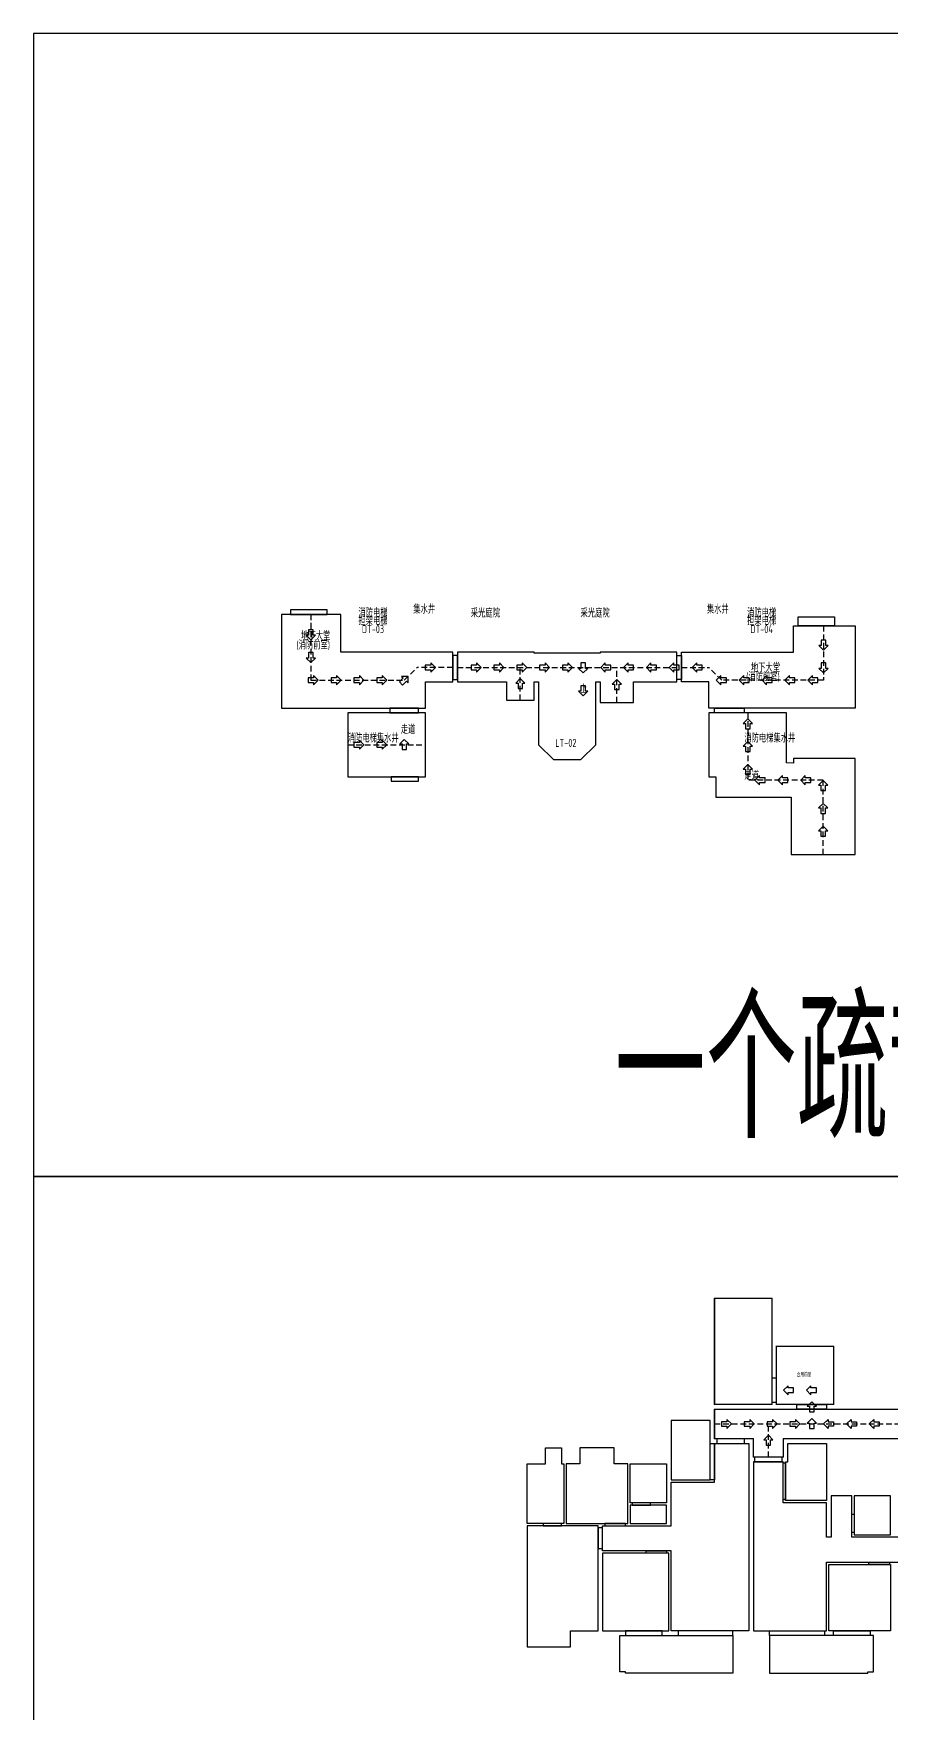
# Model space of a CAD drawing. Header units: millimetres. Extents: x -1582620 to 4754388, y -184455 to 3397362.
# Drawn here: x 3062802 to 3100324, y 2488603 to 2562089 of the extents above; entities that cross this region are included whole.
import ezdxf
from ezdxf.enums import TextEntityAlignment as Align

# ---------------------------------------------------------------- set-up
doc = ezdxf.new("R2010")
doc.units = ezdxf.units.MM
doc.header["$LTSCALE"] = 1000
doc.header["$MEASUREMENT"] = 0
doc.linetypes.add('HIDDEN', pattern=[0.375, 0.25, -0.125])
for name, color, linetype in [('AD-NAME-ROOM', 9, 'Continuous'), ('AI-中心线', 132, 'HIDDEN'), ('E-REQU-WALL', 11, 'Continuous'), ('E-SHET-PROF', 1, 'Continuous'), ('E-UNIV-NOTE', 6, 'Continuous')]:
    doc.layers.add(name, color=color, linetype=linetype)
doc.styles.add('__覆盖_A10-客梯-标准层-门窗_SEN23VV8_设计区$0$TH-STYLE3', font='TSSDENG', dxfattribs={"width": 0.7, "bigfont": 'TSSDCHN'})
doc.styles.add('TH-STYLE3', font='tssdeng.shx', dxfattribs={"width": 0.65, "bigfont": 'tssdchn.shx'})

# ---------------------------------------------------------------- blocks, each defined once
blk = doc.blocks.new('疏散流向')
at = {"layer": 'E-UNIV-NOTE'}
blk.add_lwpolyline([(234, 0), (34, 200), (34, 100), (-204, 100), (-204, -100), (34, -100), (34, -200), (234, 0)], dxfattribs=at)

msp = doc.modelspace()

# ---------------------------------------------------------------- linework, layer by layer
at = {"layer": 'AI-中心线'}
for p, q in [((3074931.17, 2536679.73), (3074931.17, 2533803.33)), ((3097351.06, 2536179.73, 0), (3097351.06, 2533803.33)), ((3074931.17, 2533803.33), (3079015.75, 2533803.33)), ((3079015.75, 2533803.33), (3079574.79, 2534358.66)), ((3081140.75, 2534355.21), (3079574.79, 2534358.66)), ((3081340.75, 2534355.21), (3090940.75, 2534355.21)), ((3084090.75, 2532930.21), (3084090.75, 2534355.21)), ((3088315.75, 2532830.21, 0), (3088315.75, 2534355.21)), ((3091141.27, 2534353.56), (3092340.69, 2534356.67)), ((3092899.55, 2533801.16), (3092340.69, 2534356.67)), ((3097351.06, 2533803.33), (3092899.93, 2533803.33)), ((3094040.76, 2532379.97), (3094041.21, 2529429.8)), ((3076540.75, 2530979.97), (3079940.77, 2530979.97)), ((3097340.76, 2529430.3), (3094041.21, 2529429.8)), ((3097340.76, 2526180.22), (3097340.76, 2529430.3)), ((3092590.85, 2501264.98), (3132991.03, 2501264.98)), ((3094940.85, 2499814.98), (3094940.85, 2501264.98))]:
    msp.add_line(p, q, dxfattribs=at)
at = {"layer": 'E-REQU-WALL'}
for p, q in [((3073640.76, 2536680.21), (3073640.75, 2532580.21)), ((3076240.75, 2536680.21), (3073640.76, 2536680.21)), ((3076240.77, 2535026.41), (3076239.49, 2536679.73)), ((3096040.77, 2535029.73, 0), (3096040.72, 2536179.73, 0)), ((3096040.72, 2536179.73, 0), (3098740.75, 2536179.73, 0)), ((3098740.75, 2536179.73, 0), (3098740.75, 2532580.21, 0)), ((3081140.75, 2535030.21), (3076240.77, 2535026.41)), ((3081140.75, 2533730.21), (3081140.75, 2535030.21)), ((3081340.75, 2535030.36), (3081340.75, 2533730.21)), ((3084690.75, 2535030.21), (3081340.75, 2535030.36)), ((3084691.45, 2534980.21), (3084690.75, 2535030.21)), ((3087590.77, 2534979.73), (3084691.45, 2534980.21)), ((3090940.75, 2535030.21), (3087590.77, 2535030.28)), ((3087590.77, 2535030.28), (3087590.77, 2534979.73)), ((3090940.75, 2533730.21), (3090940.75, 2535030.21)), ((3091140.75, 2533729.73, 0), (3091140.75, 2535030.21, 0)), ((3091140.75, 2535030.21, 0), (3096040.77, 2535029.73, 0)), ((3079940.77, 2532579.72), (3079940.75, 2533730.21)), ((3079940.75, 2533730.21), (3081140.75, 2533730.21)), ((3081340.75, 2533730.21), (3083490.75, 2533730.21)), ((3083490.75, 2533730.21), (3083490.75, 2532930.21)), ((3084690.75, 2532930.21), (3084690.75, 2533730.21)), ((3084690.75, 2533730.21), (3084890.69, 2533730.21)), ((3084890.69, 2533730.21), (3084890.69, 2530979.77)), ((3087390.69, 2530979.78), (3087390.77, 2533729.79)), ((3087390.77, 2533729.79), (3087590.77, 2533729.78)), ((3087590.77, 2533729.78), (3087590.77, 2532830.21)), ((3089040.75, 2532830.21), (3089040.75, 2533730.21)), ((3089040.75, 2533730.21), (3090940.75, 2533730.21)), ((3092340.69, 2533729.73, 0), (3091140.75, 2533729.73, 0)), ((3092340.75, 2532580.21, 0), (3092340.69, 2533729.73, 0)), ((3073640.75, 2532580.21), (3079940.77, 2532579.72)), ((3079940.77, 2532379.73), (3076540.75, 2532379.73)), ((3076540.75, 2532379.73), (3076540.75, 2529580.21)), ((3079940.77, 2529580.21), (3079940.77, 2532379.73)), ((3083490.75, 2532930.21), (3084690.75, 2532930.21)), ((3087590.77, 2532830.21), (3089040.75, 2532830.21)), ((3098740.75, 2532580.21, 0), (3092340.75, 2532580.21, 0)), ((3095740.77, 2532380.21), (3092340.75, 2532379.73)), ((3092340.75, 2532379.73), (3092340.77, 2529580.21)), ((3095740.77, 2530180.21), (3095740.77, 2532380.21)), ((3084890.69, 2530979.77), (3085540.75, 2530330.21)), ((3086740.75, 2530330.21), (3087390.69, 2530979.78)), ((3085540.75, 2530330.21), (3086740.75, 2530330.21)), ((3096040.77, 2530179.73), (3095740.77, 2530180.21)), ((3098740.73, 2530379.73), (3096040.77, 2530379.73)), ((3096040.77, 2530379.73), (3096040.77, 2530179.73)), ((3098740.75, 2526180.22), (3098740.73, 2530379.73)), ((3076540.75, 2529580.21), (3079940.77, 2529580.21)), ((3092340.77, 2529580.21), (3092640.77, 2529580.21)), ((3092640.77, 2529580.21), (3092640.77, 2528679.71)), ((3092640.77, 2528679.71), (3095940.75, 2528680.21)), ((3095940.75, 2528680.21), (3095940.77, 2526180.21)), ((3095940.77, 2526180.21), (3098740.75, 2526180.22)), ((3092590.85, 2502114.98), (3092590.85, 2506764.98)), ((3092590.85, 2506764.98), (3095090.85, 2506764.98)), ((3095090.85, 2506764.98), (3095090.85, 2502114.98)), ((3095290.85, 2502114.98), (3095290.85, 2504664.98)), ((3095290.85, 2504664.98), (3097790.85, 2504664.98)), ((3097790.85, 2504664.98), (3097790.85, 2502114.98)), ((3095090.85, 2502114.98), (3092590.85, 2502114.98)), ((3092590.85, 2501914.98), (3111590.85, 2501914.98)), ((3092590.85, 2500614.98), (3092590.85, 2501914.98)), ((3097790.85, 2502114.98), (3095290.85, 2502114.98)), ((3092390.85, 2501414.98), (3090690.85, 2501414.98)), ((3090690.85, 2501414.98), (3090690.85, 2498814.98)), ((3092390.85, 2498814.98), (3092390.85, 2501414.98)), ((3085190.85, 2499514.98), (3085190.85, 2500214.98)), ((3085190.85, 2500214.98), (3085890.85, 2500214.98)), ((3085890.85, 2500214.98), (3085890.85, 2499514.98)), ((3088190.97, 2500214.98), (3086690.85, 2500214.98)), ((3086690.85, 2500214.98), (3086690.85, 2499514.98)), ((3088190.85, 2499514.98), (3088190.85, 2500214.98)), ((3094290.85, 2500614.98), (3092590.85, 2500614.98)), ((3092590.85, 2498714.98), (3092590.85, 2500414.98)), ((3092590.85, 2500414.98), (3094090.85, 2500414.98)), ((3094090.85, 2500414.98), (3094090.85, 2492214.99)), ((3094290.85, 2499814.98), (3094290.85, 2500614.98)), ((3111390.85, 2500614.98), (3095590.85, 2500614.98)), ((3095590.85, 2500614.98), (3095590.85, 2499814.98)), ((3095790.85, 2500414.98), (3097490.85, 2500414.98)), ((3095790.85, 2499614.98), (3095790.85, 2500414.98)), ((3097490.85, 2500414.98), (3097490.85, 2497914.78)), ((3084390.85, 2496914.98), (3084390.85, 2499514.98)), ((3084390.85, 2499514.98), (3085190.85, 2499514.98)), ((3085890.85, 2499514.98), (3085990.85, 2499514.98)), ((3085990.85, 2499514.98), (3085990.85, 2496914.98)), ((3086690.85, 2499514.98), (3086090.85, 2499514.98)), ((3086090.85, 2499514.98), (3086090.85, 2496914.98)), ((3088790.85, 2499514.98), (3088190.85, 2499514.98)), ((3088790.85, 2496914.98), (3088790.85, 2499514.98)), ((3088890.85, 2497814.98), (3088890.85, 2499514.98)), ((3088890.85, 2499514.98), (3090490.85, 2499514.98)), ((3090490.85, 2499514.98), (3090490.85, 2497814.98)), ((3095590.85, 2499814.98), (3094290.85, 2499814.98)), ((3095590.85, 2499614.98), (3094290.85, 2499614.98)), ((3094290.85, 2499614.98), (3094290.85, 2492214.99)), ((3095590.85, 2497814.98), (3095590.85, 2499614.98)), ((3095690.85, 2497914.88), (3095690.85, 2499615.09)), ((3095690.85, 2499615.09), (3095790.85, 2499614.98)), ((3090690.85, 2498814.98), (3092390.85, 2498814.98)), ((3090690.85, 2496814.98), (3090690.85, 2498714.98)), ((3090690.85, 2498714.98), (3092590.85, 2498714.98)), ((3090490.85, 2497814.98), (3088890.85, 2497814.98)), ((3097490.85, 2497814.98), (3095590.85, 2497814.98)), ((3097490.85, 2497914.78), (3095690.85, 2497914.88)), ((3097490.85, 2496314.98), (3097490.85, 2497814.98)), ((3098590.85, 2498114.93), (3097690.85, 2498114.93)), ((3097690.85, 2498114.93), (3097690.85, 2496314.98)), ((3098590.85, 2496314.98), (3098590.85, 2498114.93)), ((3100290.85, 2498114.98), (3098690.85, 2498114.98)), ((3098690.85, 2498114.98), (3098690.85, 2496414.98)), ((3100290.85, 2496414.98), (3100290.85, 2498114.98)), ((3090490.85, 2497714.98), (3088890.85, 2497714.98)), ((3088890.85, 2497714.98), (3088890.85, 2496914.98)), ((3090490.85, 2496914.98), (3090490.85, 2497714.98)), ((3085990.85, 2496914.98), (3084390.85, 2496914.98)), ((3087490.85, 2496814.98), (3084390.85, 2496814.98)), ((3084390.85, 2496814.98), (3084390.85, 2491514.98)), ((3086090.85, 2496914.98), (3088790.85, 2496914.98)), ((3087490.85, 2492214.98), (3087490.85, 2496814.98)), ((3087690.85, 2495714.98), (3087690.85, 2496814.98)), ((3087690.85, 2496814.98), (3090690.85, 2496814.98)), ((3088890.85, 2496914.98), (3090490.85, 2496914.98)), ((3098690.85, 2496414.98), (3100290.85, 2496414.98)), ((3090690.85, 2495714.98), (3087690.85, 2495714.98)), ((3090590.85, 2495614.98), (3087690.85, 2495614.98)), ((3087690.85, 2495614.98), (3087690.85, 2492214.98)), ((3090590.85, 2492214.98), (3090590.85, 2495614.98)), ((3090690.85, 2492214.98), (3090690.85, 2495714.98)), ((3097690.85, 2496314.98), (3097490.85, 2496314.98)), ((3101490.85, 2496314.98), (3098590.85, 2496314.98)), ((3097490.85, 2492214.99), (3097490.85, 2495214.98)), ((3097490.85, 2495214.98), (3101490.85, 2495214.98)), ((3097590.85, 2495114.98), (3100290.85, 2495114.98)), ((3097590.85, 2492214.98), (3097590.85, 2495114.98)), ((3100290.85, 2495114.98), (3100290.85, 2492214.98)), ((3086290.84, 2491514.98), (3086290.85, 2492214.98)), ((3086290.85, 2492214.98), (3087490.85, 2492214.98)), ((3087690.85, 2492214.98), (3090590.85, 2492214.98)), ((3088440.85, 2490414.98), (3088440.85, 2492014.98)), ((3088440.85, 2492014.98), (3093390.85, 2492014.98)), ((3094090.85, 2492214.99), (3090690.85, 2492214.98)), ((3093390.85, 2492014.98), (3093390.85, 2490364.98)), ((3094290.85, 2492214.99), (3097490.85, 2492214.99)), ((3099540.85, 2492014.98), (3094990.85, 2492014.98)), ((3094990.85, 2492014.98), (3094990.85, 2490364.98)), ((3100290.85, 2492214.98), (3097590.85, 2492214.98)), ((3099540.85, 2490414.98), (3099540.85, 2492014.98)), ((3084390.85, 2491514.98), (3086290.84, 2491514.98)), ((3088690.86, 2490414.98), (3088440.85, 2490414.98)), ((3088690.85, 2490364.98), (3088690.86, 2490414.98)), ((3093390.85, 2490364.98), (3088690.85, 2490364.98)), ((3094990.85, 2490364.98), (3099290.85, 2490364.98)), ((3099290.85, 2490364.98), (3099290.84, 2490414.98)), ((3099290.84, 2490414.98), (3099540.85, 2490414.98))]:
    msp.add_line(p, q, dxfattribs=at)
at = {"layer": 'E-SHET-PROF'}
for points in [[(3075640.75, 2536880.21), (3074040.76, 2536880.21), (3074040.76, 2536679.73), (3075640.75, 2536679.73)], [(3096240.77, 2536579.71), (3097840.69, 2536579.71), (3097840.69, 2536179.79), (3096240.77, 2536179.79)], [(3081340.75, 2534880.21), (3081140.75, 2534880.21), (3081140.75, 2533830.21), (3081340.75, 2533830.21)], [(3090940.75, 2534880.21), (3091140.75, 2534880.21), (3091140.75, 2533830.21), (3090940.75, 2533830.21)], [(3079640.75, 2532579.75), (3078390.75, 2532579.75), (3078390.75, 2532380.21), (3079640.75, 2532380.21)], [(3092590.77, 2532579.73), (3093890.75, 2532579.73), (3093890.75, 2532380.21), (3092590.77, 2532380.21)], [(3095290.85, 2503264.98), (3095090.85, 2503264.98), (3095090.85, 2502214.98), (3095290.85, 2502214.98)], [(3096190.85, 2502114.98), (3097490.85, 2502114.98), (3097490.85, 2501914.98), (3096190.85, 2501914.98)], [(3092390.85, 2500414.98), (3092590.85, 2500414.98), (3092590.85, 2498814.98), (3092390.85, 2498814.98)], [(3093890.85, 2500614.98), (3092690.85, 2500614.98), (3092690.85, 2500414.98), (3093890.85, 2500414.98)], [(3095540.85, 2499814.98), (3094340.85, 2499814.98), (3094340.85, 2499614.98), (3095540.85, 2499614.98)], [(3095590.85, 2499564.98), (3095690.85, 2499564.98), (3095690.85, 2497964.98), (3095590.85, 2497964.98)], [(3089789.25, 2497814.98), (3088990.85, 2497814.98), (3088990.85, 2497714.98), (3089789.25, 2497714.98)], [(3098590.85, 2497314.98), (3098690.85, 2497314.98), (3098690.85, 2496514.98), (3098590.85, 2496514.98)], [(3085890.85, 2496914.98), (3085090.85, 2496914.98), (3085090.85, 2496814.98), (3085890.85, 2496814.98)], [(3087690.85, 2496714.98), (3087490.85, 2496714.98), (3087490.85, 2495814.98), (3087690.85, 2495814.98)], [(3088690.85, 2496914.98), (3087790.85, 2496914.98), (3087790.85, 2496814.98), (3088690.85, 2496814.98)], [(3089590.85, 2495714.98), (3090490.85, 2495714.98), (3090490.85, 2495614.98), (3089590.85, 2495614.98)], [(3099340.85, 2495214.98), (3100240.85, 2495214.98), (3100240.85, 2495114.98), (3099340.85, 2495114.98)], [(3090290.97, 2492214.98), (3088690.88, 2492214.98), (3088690.88, 2492014.98), (3090290.97, 2492014.98)], [(3093390.88, 2492214.98), (3090990.97, 2492214.98), (3090990.97, 2492014.98), (3093390.88, 2492014.98)], [(3094990.88, 2492214.99), (3097390.97, 2492214.99), (3097390.97, 2492014.98), (3094990.88, 2492014.98)], [(3097790.85, 2492214.98), (3099390.97, 2492214.98), (3099390.97, 2492014.98), (3097790.85, 2492014.98)]]:
    msp.add_lwpolyline(points, close=True, dxfattribs=at)
at = {"layer": 'E-SHET-PROF', "elevation": 0}
msp.add_lwpolyline([(3079640.77, 2529579.78), (3078440.75, 2529579.78), (3078440.75, 2529380.21), (3079640.77, 2529380.21)], close=True, dxfattribs=at)
at = {"layer": 'E-UNIV-NOTE'}
for points in [[(3162801.83, 2512089), (3162801.83, 2562089), (3062801.83, 2562089), (3062801.83, 2512089)], [(3162801.83, 2462089), (3162801.83, 2512089), (3062801.83, 2512089), (3062801.83, 2462089)]]:
    msp.add_lwpolyline(points, close=True, dxfattribs=at)
at = {"layer": 'E-UNIV-NOTE', "const_width": 50}
msp.add_lwpolyline([(3111590.85, 2501914.98), (3097490.85, 2501914.98), (3097490.85, 2502114.98), (3097790.85, 2502114.98), (3097790.85, 2504664.98), (3095290.85, 2504664.98), (3095290.85, 2503264.98), (3095090.85, 2503264.98), (3095090.85, 2506764.98), (3092590.85, 2506764.98), (3092590.85, 2502114.98), (3095090.85, 2502114.98), (3095090.85, 2502214.98), (3095290.85, 2502214.98), (3095290.85, 2502114.98), (3096190.85, 2502114.98), (3096190.85, 2501914.98), (3092590.85, 2501914.98), (3092590.85, 2500614.98), (3094290.85, 2500614.98), (3094290.85, 2499814.98), (3095590.85, 2499814.98), (3095590.85, 2500614.98), (3111390.85, 2500614.98)], dxfattribs=at)

# ---------------------------------------------------------------- block references
at = {"layer": 'E-UNIV-NOTE'}
for p, rotation in [((3074931.17, 2535803.89), 270), ((3097351.06, 2535352.2), 270), ((3074931.17, 2534803.89), 270), ((3086840.75, 2534355.21), 270), ((3087840.75, 2534355.21), 180), ((3088840.75, 2534355.21), 180), ((3089840.75, 2534355.21), 180), ((3090840.75, 2534355.21), 180), ((3091840.75, 2534355.21), 180), ((3097351.06, 2534352.2), 270), ((3079017.1, 2533803.89), 44.8496667671701), ((3084090.75, 2533642.71), 90), ((3088315.75, 2533592.71, 0), 90), ((3092899.93, 2533803.33), 180), ((3093899.93, 2533803.33), 180), ((3094899.93, 2533803.33), 180), ((3095899.93, 2533803.33), 180), ((3096899.93, 2533803.33), 180), ((3086840.75, 2533355.21), 270), ((3094041.71, 2531880.17), 89.99999999999999), ((3079016.54, 2530979.17), 90), ((3094041.71, 2530880.17), 89.99999999999999), ((3094041.71, 2529880.17), 89.99999999999999), ((3094590.85, 2529430.3), 180), ((3095590.85, 2529430.3), 180), ((3096590.85, 2529430.3), 180), ((3097340.76, 2529180.22), 90), ((3097340.76, 2528180.22), 90), ((3097340.76, 2527180.22), 90), ((3095840.85, 2502739.98), 180), ((3096840.85, 2502739.98), 180), ((3096840.85, 2502004.34), 90), ((3096840.85, 2501264.98), 90), ((3094940.85, 2500539.98), 90)]:
    msp.add_blockref('疏散流向', p, dxfattribs=dict(at, rotation=rotation))
for p in [(3080140.75, 2534355.21), (3082140.75, 2534355.21), (3083140.75, 2534355.21), (3084140.75, 2534355.21), (3085140.75, 2534355.21), (3086140.75, 2534355.21), (3075017.1, 2533803.89), (3076017.1, 2533803.89), (3077017.1, 2533803.89), (3078017.1, 2533803.89), (3077016.54, 2530979.17), (3078016.54, 2530979.17), (3093090.85, 2501264.98), (3094090.85, 2501264.98), (3095090.85, 2501264.98), (3096090.85, 2501264.98)]:
    msp.add_blockref('疏散流向', p, dxfattribs=at)
at = {"layer": 'E-UNIV-NOTE', "xscale": -1}
for p in [(3097590.85, 2501264.98), (3098590.85, 2501264.98), (3099590.85, 2501264.98)]:
    msp.add_blockref('疏散流向', p, dxfattribs=at)

# ---------------------------------------------------------------- texts
at = {"layer": 'AD-NAME-ROOM', "style": 'TH-STYLE3', "width": 0.7}
for s, rotation, p in [('消防电梯', 0, (3077647.16, 2536563.99)), ('消防电梯', 0, (3094647.16, 2536563.99)), ('担架电梯', 0, (3077647.16, 2536213.99)), ('DT-03', 0, (3077647.16, 2535863.99)), ('担架电梯', 0, (3094647.16, 2536213.99)), ('DT-04', 0, (3094647.16, 2535863.99)), ('LT-02', 360, (3086084.34, 2530883.99))]:
    msp.add_text(s, height=350, rotation=rotation, dxfattribs=at).set_placement(p, align=Align.CENTER)
for s, rotation, p in [('集水井', 360, (3079410.17, 2536715.15)), ('采光庭院', 360, (3081924.16, 2536550.32)), ('采光庭院', 0, (3086723.93, 2536550.32)), ('集水井', 360, (3092252.88, 2536715.15)), ('(消防前室)', 360, (3074299.02, 2535152.54)), ('地下大堂', 360, (3074506.66, 2535552.54)), ('地下大堂', 360, (3094178.3, 2534165.22)), ('(消防前室)', 360, (3093970.66, 2533765.22)), ('消防电梯集水井', 0, (3076543.25, 2531080.96)), ('消防电梯集水井', 360, (3093890.75, 2531080.96)), ('走道', 360, (3093890.75, 2529440.96))]:
    msp.add_text(s, height=350, rotation=rotation, dxfattribs=at).set_placement(p)
at = {"layer": 'AD-NAME-ROOM'}
for s, height, style, width, p in [('上', 350, 'TH-STYLE3', 0.6, (3086733.18, 2533233.87, 0)), ('走道', 350, 'TH-STYLE3', 0.7, (3078861.9, 2531460.85)), ('合用前室', 175, '__覆盖_A10-客梯-标准层-门窗_SEN23VV8_设计区$0$TH-STYLE3', 0.7, (3096184.84, 2503329.28))]:
    msp.add_text(s, height=height, dxfattribs=dict(at, style=style, width=width)).set_placement(p)
at = {"layer": 'E-UNIV-NOTE', "style": 'TH-STYLE3', "width": 0.7}
msp.add_text('一个疏散单元·一个疏散出口', height=6000, dxfattribs=at).set_placement((3112801.83, 2517089), align=Align.MIDDLE)

doc.saveas('drawing.dxf')
